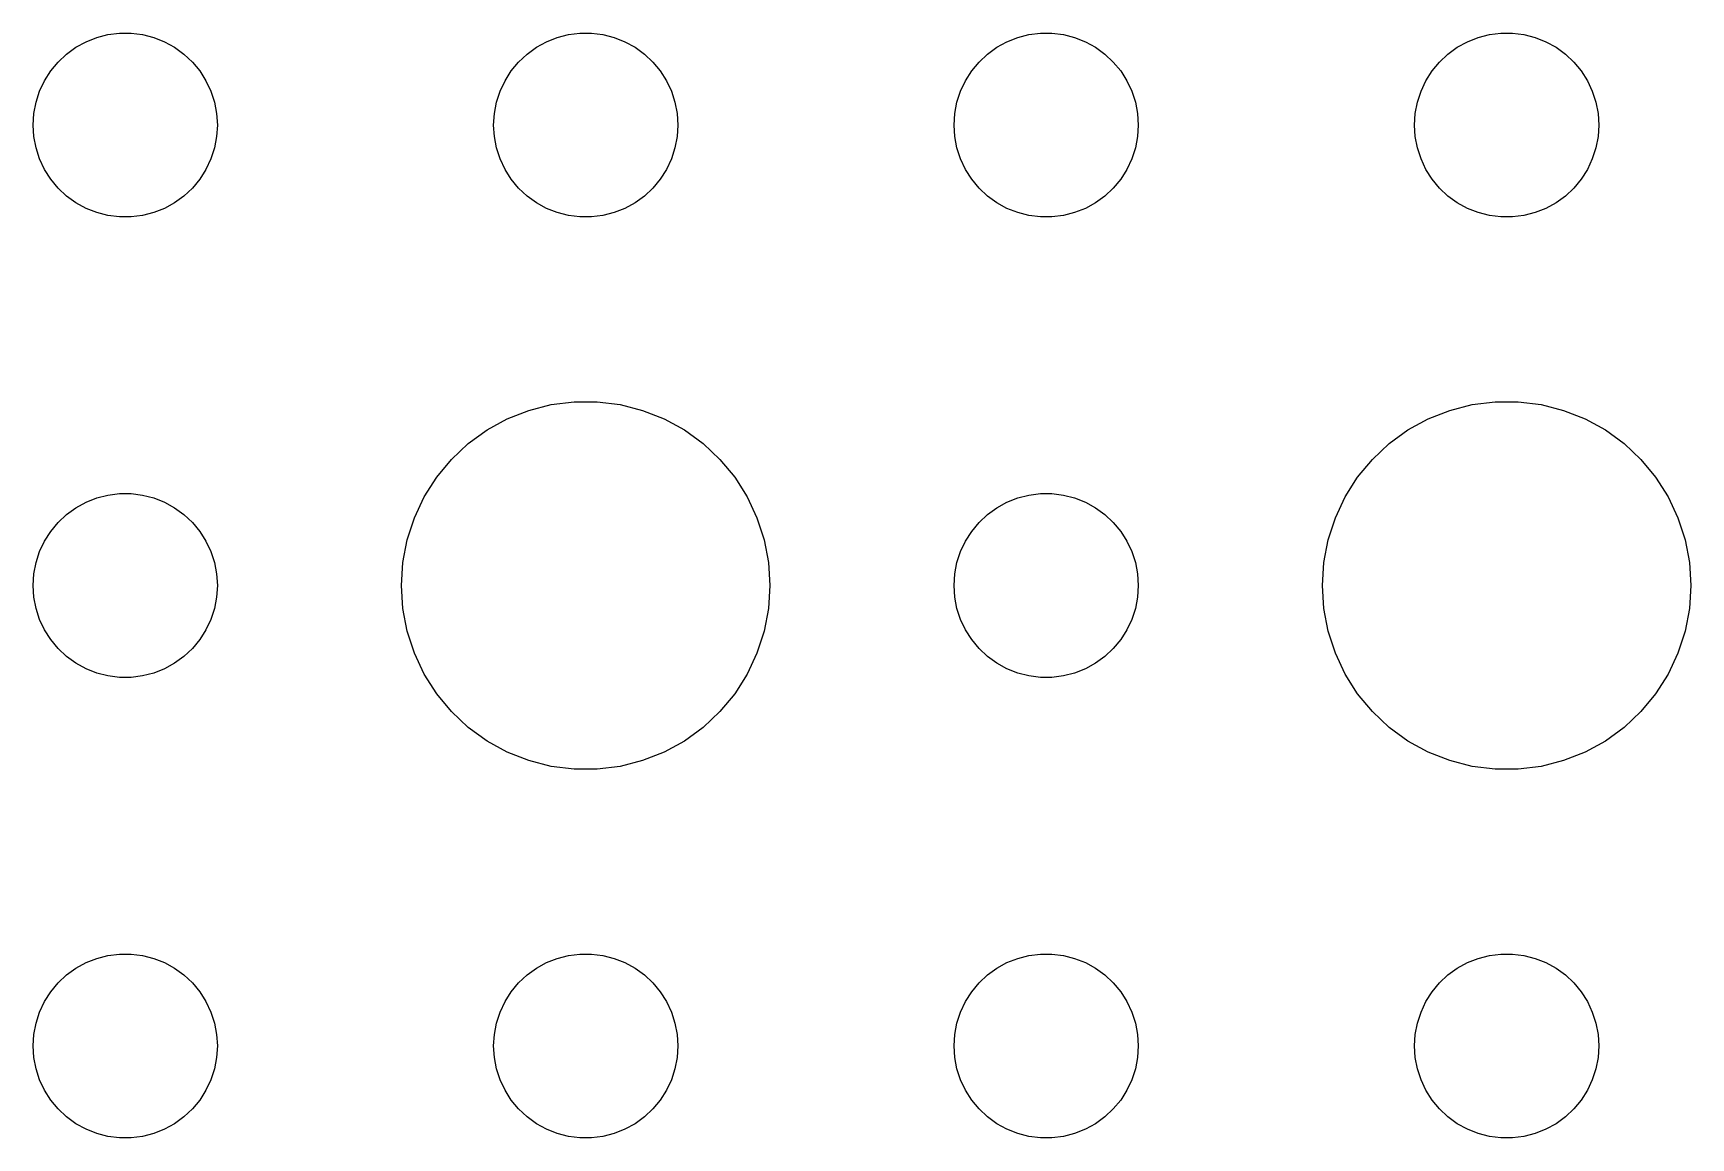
# Model space of a CAD drawing. Header units: metres. Extents: x -157 to 157, y -157 to 157.
# Drawn here: x -99 to -72, y 81 to 99 of the extents above; entities that cross this region are included whole.
import ezdxf

# ---------------------------------------------------------------- set-up
doc = ezdxf.new("R2010")
doc.units = ezdxf.units.M

msp = doc.modelspace()

# ---------------------------------------------------------------- linework, layer by layer
for p, q in [((-98.3037, 98.7665), (-98.1387, 98.8572)), ((-98.1387, 98.8572), (-97.9635, 98.9266)), ((-97.9635, 98.9266), (-97.7811, 98.9734)), ((-97.7811, 98.9734), (-97.5942, 98.997)), ((-97.5942, 98.997), (-97.4058, 98.997)), ((-97.4058, 98.997), (-97.2189, 98.9734)), ((-97.2189, 98.9734), (-97.0365, 98.9266)), ((-97.0365, 98.9266), (-96.8613, 98.8572)), ((-96.8613, 98.8572), (-96.6963, 98.7665)), ((-90.8037, 98.7665), (-90.6387, 98.8572)), ((-90.6387, 98.8572), (-90.4635, 98.9266)), ((-90.4635, 98.9266), (-90.2811, 98.9734)), ((-90.2811, 98.9734), (-90.0942, 98.997)), ((-90.0942, 98.997), (-89.9058, 98.997)), ((-89.9058, 98.997), (-89.7189, 98.9734)), ((-89.7189, 98.9734), (-89.5365, 98.9266)), ((-89.5365, 98.9266), (-89.3613, 98.8572)), ((-89.3613, 98.8572), (-89.1963, 98.7665)), ((-83.3037, 98.7665), (-83.1387, 98.8572)), ((-83.1387, 98.8572), (-82.9635, 98.9266)), ((-82.9635, 98.9266), (-82.7811, 98.9734)), ((-82.7811, 98.9734), (-82.5942, 98.997)), ((-82.5942, 98.997), (-82.4058, 98.997)), ((-82.4058, 98.997), (-82.2189, 98.9734)), ((-82.2189, 98.9734), (-82.0365, 98.9266)), ((-82.0365, 98.9266), (-81.8613, 98.8572)), ((-81.8613, 98.8572), (-81.6963, 98.7665)), ((-75.8037, 98.7665), (-75.6387, 98.8572)), ((-75.6387, 98.8572), (-75.4635, 98.9266)), ((-75.4635, 98.9266), (-75.2811, 98.9734)), ((-75.2811, 98.9734), (-75.0942, 98.997)), ((-75.0942, 98.997), (-74.9058, 98.997)), ((-74.9058, 98.997), (-74.7189, 98.9734)), ((-74.7189, 98.9734), (-74.5365, 98.9266)), ((-74.5365, 98.9266), (-74.3613, 98.8572)), ((-74.3613, 98.8572), (-74.1963, 98.7665)), ((-98.5934, 98.5268), (-98.4561, 98.6558)), ((-98.4561, 98.6558), (-98.3037, 98.7665)), ((-96.6963, 98.7665), (-96.5439, 98.6558)), ((-96.5439, 98.6558), (-96.4065, 98.5268)), ((-91.0934, 98.5268), (-90.9561, 98.6558)), ((-90.9561, 98.6558), (-90.8037, 98.7665)), ((-89.1963, 98.7665), (-89.0439, 98.6558)), ((-89.0439, 98.6558), (-88.9065, 98.5268)), ((-83.5934, 98.5268), (-83.4561, 98.6558)), ((-83.4561, 98.6558), (-83.3037, 98.7665)), ((-81.6963, 98.7665), (-81.5439, 98.6558)), ((-81.5439, 98.6558), (-81.4065, 98.5268)), ((-76.0934, 98.5268), (-75.9561, 98.6558)), ((-75.9561, 98.6558), (-75.8037, 98.7665)), ((-74.1963, 98.7665), (-74.0439, 98.6558)), ((-74.0439, 98.6558), (-73.9065, 98.5268)), ((-98.8145, 98.2226), (-98.7135, 98.3817)), ((-98.7135, 98.3817), (-98.5934, 98.5268)), ((-96.4065, 98.5268), (-96.2865, 98.3817)), ((-96.2865, 98.3817), (-96.1855, 98.2226)), ((-91.3145, 98.2226), (-91.2135, 98.3817)), ((-91.2135, 98.3817), (-91.0934, 98.5268)), ((-88.9065, 98.5268), (-88.7865, 98.3817)), ((-88.7865, 98.3817), (-88.6855, 98.2226)), ((-83.8145, 98.2226), (-83.7135, 98.3817)), ((-83.7135, 98.3817), (-83.5934, 98.5268)), ((-81.4065, 98.5268), (-81.2865, 98.3817)), ((-81.2865, 98.3817), (-81.1855, 98.2226)), ((-76.3145, 98.2226), (-76.2135, 98.3817)), ((-76.2135, 98.3817), (-76.0934, 98.5268)), ((-73.9065, 98.5268), (-73.7865, 98.3817)), ((-73.7865, 98.3817), (-73.6855, 98.2226)), ((-98.9529, 97.873), (-98.8947, 98.0522)), ((-98.8947, 98.0522), (-98.8145, 98.2226)), ((-96.1855, 98.2226), (-96.1053, 98.0522)), ((-96.1053, 98.0522), (-96.0471, 97.873)), ((-91.4529, 97.873), (-91.3947, 98.0522)), ((-91.3947, 98.0522), (-91.3145, 98.2226)), ((-88.6855, 98.2226), (-88.6053, 98.0522)), ((-88.6053, 98.0522), (-88.5471, 97.873)), ((-83.9529, 97.873), (-83.8947, 98.0522)), ((-83.8947, 98.0522), (-83.8145, 98.2226)), ((-81.1855, 98.2226), (-81.1053, 98.0522)), ((-81.1053, 98.0522), (-81.0471, 97.873)), ((-76.4529, 97.873), (-76.3947, 98.0522)), ((-76.3947, 98.0522), (-76.3145, 98.2226)), ((-73.6855, 98.2226), (-73.6053, 98.0522)), ((-73.6053, 98.0522), (-73.5471, 97.873)), ((-98.9882, 97.688), (-98.9529, 97.873)), ((-96.0471, 97.873), (-96.0118, 97.688)), ((-91.4882, 97.688), (-91.4529, 97.873)), ((-88.5471, 97.873), (-88.5118, 97.688)), ((-83.9882, 97.688), (-83.9529, 97.873)), ((-81.0471, 97.873), (-81.0118, 97.688)), ((-76.4882, 97.688), (-76.4529, 97.873)), ((-73.5471, 97.873), (-73.5118, 97.688)), ((-99, 97.5), (-98.9882, 97.688)), ((-98.9882, 97.312), (-99, 97.5)), ((-96.0118, 97.688), (-96, 97.5)), ((-96, 97.5), (-96.0118, 97.312)), ((-91.5, 97.5), (-91.4882, 97.688)), ((-91.4882, 97.312), (-91.5, 97.5)), ((-88.5118, 97.688), (-88.5, 97.5)), ((-88.5, 97.5), (-88.5118, 97.312)), ((-84, 97.5), (-83.9882, 97.688)), ((-83.9882, 97.312), (-84, 97.5)), ((-81.0118, 97.688), (-81, 97.5)), ((-81, 97.5), (-81.0118, 97.312)), ((-76.5, 97.5), (-76.4882, 97.688)), ((-76.4882, 97.312), (-76.5, 97.5)), ((-73.5118, 97.688), (-73.5, 97.5)), ((-73.5, 97.5), (-73.5118, 97.312)), ((-98.9529, 97.127), (-98.9882, 97.312)), ((-96.0118, 97.312), (-96.0471, 97.127)), ((-91.4529, 97.127), (-91.4882, 97.312)), ((-88.5118, 97.312), (-88.5471, 97.127)), ((-83.9529, 97.127), (-83.9882, 97.312)), ((-81.0118, 97.312), (-81.0471, 97.127)), ((-76.4529, 97.127), (-76.4882, 97.312)), ((-73.5118, 97.312), (-73.5471, 97.127)), ((-98.8947, 96.9478), (-98.9529, 97.127)), ((-98.8145, 96.7774), (-98.8947, 96.9478)), ((-96.1053, 96.9478), (-96.1855, 96.7774)), ((-96.0471, 97.127), (-96.1053, 96.9478)), ((-91.3947, 96.9478), (-91.4529, 97.127)), ((-91.3145, 96.7774), (-91.3947, 96.9478)), ((-88.6053, 96.9478), (-88.6855, 96.7774)), ((-88.5471, 97.127), (-88.6053, 96.9478)), ((-83.8947, 96.9478), (-83.9529, 97.127)), ((-83.8145, 96.7774), (-83.8947, 96.9478)), ((-81.1053, 96.9478), (-81.1855, 96.7774)), ((-81.0471, 97.127), (-81.1053, 96.9478)), ((-76.3947, 96.9478), (-76.4529, 97.127)), ((-76.3145, 96.7774), (-76.3947, 96.9478)), ((-73.6053, 96.9478), (-73.6855, 96.7774)), ((-73.5471, 97.127), (-73.6053, 96.9478)), ((-98.7135, 96.6183), (-98.8145, 96.7774)), ((-96.1855, 96.7774), (-96.2865, 96.6183)), ((-91.2135, 96.6183), (-91.3145, 96.7774)), ((-88.6855, 96.7774), (-88.7865, 96.6183)), ((-83.7135, 96.6183), (-83.8145, 96.7774)), ((-81.1855, 96.7774), (-81.2865, 96.6183)), ((-76.2135, 96.6183), (-76.3145, 96.7774)), ((-73.6855, 96.7774), (-73.7865, 96.6183)), ((-98.5934, 96.4732), (-98.7135, 96.6183)), ((-98.4561, 96.3442), (-98.5934, 96.4732)), ((-96.4065, 96.4732), (-96.5439, 96.3442)), ((-96.2865, 96.6183), (-96.4065, 96.4732)), ((-91.0934, 96.4732), (-91.2135, 96.6183)), ((-90.9561, 96.3442), (-91.0934, 96.4732)), ((-88.9065, 96.4732), (-89.0439, 96.3442)), ((-88.7865, 96.6183), (-88.9065, 96.4732)), ((-83.5934, 96.4732), (-83.7135, 96.6183)), ((-83.4561, 96.3442), (-83.5934, 96.4732)), ((-81.4065, 96.4732), (-81.5439, 96.3442)), ((-81.2865, 96.6183), (-81.4065, 96.4732)), ((-76.0934, 96.4732), (-76.2135, 96.6183)), ((-75.9561, 96.3442), (-76.0934, 96.4732)), ((-73.9065, 96.4732), (-74.0439, 96.3442)), ((-73.7865, 96.6183), (-73.9065, 96.4732)), ((-98.3037, 96.2335), (-98.4561, 96.3442)), ((-98.1387, 96.1428), (-98.3037, 96.2335)), ((-97.9635, 96.0734), (-98.1387, 96.1428)), ((-96.8613, 96.1428), (-97.0365, 96.0734)), ((-96.6963, 96.2335), (-96.8613, 96.1428)), ((-96.5439, 96.3442), (-96.6963, 96.2335)), ((-90.8037, 96.2335), (-90.9561, 96.3442)), ((-90.6387, 96.1428), (-90.8037, 96.2335)), ((-90.4635, 96.0734), (-90.6387, 96.1428)), ((-89.3613, 96.1428), (-89.5365, 96.0734)), ((-89.1963, 96.2335), (-89.3613, 96.1428)), ((-89.0439, 96.3442), (-89.1963, 96.2335)), ((-83.3037, 96.2335), (-83.4561, 96.3442)), ((-83.1387, 96.1428), (-83.3037, 96.2335)), ((-82.9635, 96.0734), (-83.1387, 96.1428)), ((-81.8613, 96.1428), (-82.0365, 96.0734)), ((-81.6963, 96.2335), (-81.8613, 96.1428)), ((-81.5439, 96.3442), (-81.6963, 96.2335)), ((-75.8037, 96.2335), (-75.9561, 96.3442)), ((-75.6387, 96.1428), (-75.8037, 96.2335)), ((-75.4635, 96.0734), (-75.6387, 96.1428)), ((-74.3613, 96.1428), (-74.5365, 96.0734)), ((-74.1963, 96.2335), (-74.3613, 96.1428)), ((-74.0439, 96.3442), (-74.1963, 96.2335)), ((-97.7811, 96.0266), (-97.9635, 96.0734)), ((-97.5942, 96.003), (-97.7811, 96.0266)), ((-97.4058, 96.003), (-97.5942, 96.003)), ((-97.2189, 96.0266), (-97.4058, 96.003)), ((-97.0365, 96.0734), (-97.2189, 96.0266)), ((-90.2811, 96.0266), (-90.4635, 96.0734)), ((-90.0942, 96.003), (-90.2811, 96.0266)), ((-89.9058, 96.003), (-90.0942, 96.003)), ((-89.7189, 96.0266), (-89.9058, 96.003)), ((-89.5365, 96.0734), (-89.7189, 96.0266)), ((-82.7811, 96.0266), (-82.9635, 96.0734)), ((-82.5942, 96.003), (-82.7811, 96.0266)), ((-82.4058, 96.003), (-82.5942, 96.003)), ((-82.2189, 96.0266), (-82.4058, 96.003)), ((-82.0365, 96.0734), (-82.2189, 96.0266)), ((-75.2811, 96.0266), (-75.4635, 96.0734)), ((-75.0942, 96.003), (-75.2811, 96.0266)), ((-74.9058, 96.003), (-75.0942, 96.003)), ((-74.7189, 96.0266), (-74.9058, 96.003)), ((-74.5365, 96.0734), (-74.7189, 96.0266)), ((-90.927, 92.8532), (-90.5621, 92.9469)), ((-90.5621, 92.9469), (-90.1884, 92.9941)), ((-90.1884, 92.9941), (-89.8116, 92.9941)), ((-89.8116, 92.9941), (-89.4379, 92.9469)), ((-89.4379, 92.9469), (-89.073, 92.8532)), ((-75.927, 92.8532), (-75.5621, 92.9469)), ((-75.5621, 92.9469), (-75.1884, 92.9941)), ((-75.1884, 92.9941), (-74.8116, 92.9941)), ((-74.8116, 92.9941), (-74.4379, 92.9469)), ((-74.4379, 92.9469), (-74.073, 92.8532)), ((-91.6075, 92.533), (-91.2773, 92.7145)), ((-91.2773, 92.7145), (-90.927, 92.8532)), ((-89.073, 92.8532), (-88.7227, 92.7145)), ((-88.7227, 92.7145), (-88.3925, 92.533)), ((-76.6075, 92.533), (-76.2773, 92.7145)), ((-76.2773, 92.7145), (-75.927, 92.8532)), ((-74.073, 92.8532), (-73.7227, 92.7145)), ((-73.7227, 92.7145), (-73.3925, 92.533)), ((-91.9123, 92.3115), (-91.6075, 92.533)), ((-88.3925, 92.533), (-88.0877, 92.3115)), ((-76.9123, 92.3115), (-76.6075, 92.533)), ((-73.3925, 92.533), (-73.0877, 92.3115)), ((-92.1869, 92.0536), (-91.9123, 92.3115)), ((-88.0877, 92.3115), (-87.8131, 92.0536)), ((-77.1869, 92.0536), (-76.9123, 92.3115)), ((-73.0877, 92.3115), (-72.8131, 92.0536)), ((-92.427, 91.7634), (-92.1869, 92.0536)), ((-87.8131, 92.0536), (-87.573, 91.7634)), ((-77.427, 91.7634), (-77.1869, 92.0536)), ((-72.8131, 92.0536), (-72.573, 91.7634)), ((-92.6289, 91.4453), (-92.427, 91.7634)), ((-87.573, 91.7634), (-87.3711, 91.4453)), ((-77.6289, 91.4453), (-77.427, 91.7634)), ((-72.573, 91.7634), (-72.3711, 91.4453)), ((-98.4561, 91.1558), (-98.3037, 91.2665)), ((-98.3037, 91.2665), (-98.1387, 91.3572)), ((-98.1387, 91.3572), (-97.9635, 91.4266)), ((-97.9635, 91.4266), (-97.7811, 91.4734)), ((-97.7811, 91.4734), (-97.5942, 91.497)), ((-97.5942, 91.497), (-97.4058, 91.497)), ((-97.4058, 91.497), (-97.2189, 91.4734)), ((-97.2189, 91.4734), (-97.0365, 91.4266)), ((-97.0365, 91.4266), (-96.8613, 91.3572)), ((-96.8613, 91.3572), (-96.6963, 91.2665)), ((-96.6963, 91.2665), (-96.5439, 91.1558)), ((-92.7893, 91.1044), (-92.6289, 91.4453)), ((-87.3711, 91.4453), (-87.2107, 91.1044)), ((-83.4561, 91.1558), (-83.3037, 91.2665)), ((-83.3037, 91.2665), (-83.1387, 91.3572)), ((-83.1387, 91.3572), (-82.9635, 91.4266)), ((-82.9635, 91.4266), (-82.7811, 91.4734)), ((-82.7811, 91.4734), (-82.5942, 91.497)), ((-82.5942, 91.497), (-82.4058, 91.497)), ((-82.4058, 91.497), (-82.2189, 91.4734)), ((-82.2189, 91.4734), (-82.0365, 91.4266)), ((-82.0365, 91.4266), (-81.8613, 91.3572)), ((-81.8613, 91.3572), (-81.6963, 91.2665)), ((-81.6963, 91.2665), (-81.5439, 91.1558)), ((-77.7893, 91.1044), (-77.6289, 91.4453)), ((-72.3711, 91.4453), (-72.2107, 91.1044)), ((-98.7135, 90.8817), (-98.5934, 91.0268)), ((-98.5934, 91.0268), (-98.4561, 91.1558)), ((-96.5439, 91.1558), (-96.4065, 91.0268)), ((-96.4065, 91.0268), (-96.2865, 90.8817)), ((-92.9057, 90.7461), (-92.7893, 91.1044)), ((-87.2107, 91.1044), (-87.0943, 90.7461)), ((-83.7135, 90.8817), (-83.5934, 91.0268)), ((-83.5934, 91.0268), (-83.4561, 91.1558)), ((-81.5439, 91.1558), (-81.4065, 91.0268)), ((-81.4065, 91.0268), (-81.2865, 90.8817)), ((-77.9057, 90.7461), (-77.7893, 91.1044)), ((-72.2107, 91.1044), (-72.0943, 90.7461)), ((-98.8947, 90.5522), (-98.8145, 90.7226)), ((-98.8145, 90.7226), (-98.7135, 90.8817)), ((-96.2865, 90.8817), (-96.1855, 90.7226)), ((-96.1855, 90.7226), (-96.1053, 90.5522)), ((-92.9763, 90.376), (-92.9057, 90.7461)), ((-87.0943, 90.7461), (-87.0237, 90.376)), ((-83.8947, 90.5522), (-83.8145, 90.7226)), ((-83.8145, 90.7226), (-83.7135, 90.8817)), ((-81.2865, 90.8817), (-81.1855, 90.7226)), ((-81.1855, 90.7226), (-81.1053, 90.5522)), ((-77.9763, 90.376), (-77.9057, 90.7461)), ((-72.0943, 90.7461), (-72.0237, 90.376)), ((-98.9529, 90.373), (-98.8947, 90.5522)), ((-96.1053, 90.5522), (-96.0471, 90.373)), ((-83.9529, 90.373), (-83.8947, 90.5522)), ((-81.1053, 90.5522), (-81.0471, 90.373)), ((-99, 90), (-98.9882, 90.188)), ((-98.9882, 90.188), (-98.9529, 90.373)), ((-96.0471, 90.373), (-96.0118, 90.188)), ((-96.0118, 90.188), (-96, 90)), ((-93, 90), (-92.9763, 90.376)), ((-87.0237, 90.376), (-87, 90)), ((-84, 90), (-83.9882, 90.188)), ((-83.9882, 90.188), (-83.9529, 90.373)), ((-81.0471, 90.373), (-81.0118, 90.188)), ((-81.0118, 90.188), (-81, 90)), ((-78, 90), (-77.9763, 90.376)), ((-72.0237, 90.376), (-72, 90)), ((-98.9882, 89.812), (-99, 90)), ((-96, 90), (-96.0118, 89.812)), ((-92.9763, 89.624), (-93, 90)), ((-87, 90), (-87.0237, 89.624)), ((-83.9882, 89.812), (-84, 90)), ((-81, 90), (-81.0118, 89.812)), ((-77.9763, 89.624), (-78, 90)), ((-72, 90), (-72.0237, 89.624)), ((-98.9529, 89.627), (-98.9882, 89.812)), ((-96.0118, 89.812), (-96.0471, 89.627)), ((-83.9529, 89.627), (-83.9882, 89.812)), ((-81.0118, 89.812), (-81.0471, 89.627)), ((-98.8947, 89.4478), (-98.9529, 89.627)), ((-98.8145, 89.2774), (-98.8947, 89.4478)), ((-96.1053, 89.4478), (-96.1855, 89.2774)), ((-96.0471, 89.627), (-96.1053, 89.4478)), ((-92.9057, 89.2539), (-92.9763, 89.624)), ((-87.0237, 89.624), (-87.0943, 89.2539)), ((-83.8947, 89.4478), (-83.9529, 89.627)), ((-83.8145, 89.2774), (-83.8947, 89.4478)), ((-81.1053, 89.4478), (-81.1855, 89.2774)), ((-81.0471, 89.627), (-81.1053, 89.4478)), ((-77.9057, 89.2539), (-77.9763, 89.624)), ((-72.0237, 89.624), (-72.0943, 89.2539)), ((-98.7135, 89.1183), (-98.8145, 89.2774)), ((-98.5934, 88.9732), (-98.7135, 89.1183)), ((-96.2865, 89.1183), (-96.4065, 88.9732)), ((-96.1855, 89.2774), (-96.2865, 89.1183)), ((-92.7893, 88.8956), (-92.9057, 89.2539)), ((-87.0943, 89.2539), (-87.2107, 88.8956)), ((-83.7135, 89.1183), (-83.8145, 89.2774)), ((-83.5934, 88.9732), (-83.7135, 89.1183)), ((-81.2865, 89.1183), (-81.4065, 88.9732)), ((-81.1855, 89.2774), (-81.2865, 89.1183)), ((-77.7893, 88.8956), (-77.9057, 89.2539)), ((-72.0943, 89.2539), (-72.2107, 88.8956)), ((-98.4561, 88.8442), (-98.5934, 88.9732)), ((-98.3037, 88.7335), (-98.4561, 88.8442)), ((-96.5439, 88.8442), (-96.6963, 88.7335)), ((-96.4065, 88.9732), (-96.5439, 88.8442)), ((-92.6289, 88.5547), (-92.7893, 88.8956)), ((-87.2107, 88.8956), (-87.3711, 88.5547)), ((-83.4561, 88.8442), (-83.5934, 88.9732)), ((-83.3037, 88.7335), (-83.4561, 88.8442)), ((-81.5439, 88.8442), (-81.6963, 88.7335)), ((-81.4065, 88.9732), (-81.5439, 88.8442)), ((-77.6289, 88.5547), (-77.7893, 88.8956)), ((-72.2107, 88.8956), (-72.3711, 88.5547)), ((-98.1387, 88.6428), (-98.3037, 88.7335)), ((-97.9635, 88.5734), (-98.1387, 88.6428)), ((-97.7811, 88.5266), (-97.9635, 88.5734)), ((-97.0365, 88.5734), (-97.2189, 88.5266)), ((-96.8613, 88.6428), (-97.0365, 88.5734)), ((-96.6963, 88.7335), (-96.8613, 88.6428)), ((-83.1387, 88.6428), (-83.3037, 88.7335)), ((-82.9635, 88.5734), (-83.1387, 88.6428)), ((-82.7811, 88.5266), (-82.9635, 88.5734)), ((-82.0365, 88.5734), (-82.2189, 88.5266)), ((-81.8613, 88.6428), (-82.0365, 88.5734)), ((-81.6963, 88.7335), (-81.8613, 88.6428)), ((-97.5942, 88.503), (-97.7811, 88.5266)), ((-97.4058, 88.503), (-97.5942, 88.503)), ((-97.2189, 88.5266), (-97.4058, 88.503)), ((-92.427, 88.2366), (-92.6289, 88.5547)), ((-87.3711, 88.5547), (-87.573, 88.2366)), ((-82.5942, 88.503), (-82.7811, 88.5266)), ((-82.4058, 88.503), (-82.5942, 88.503)), ((-82.2189, 88.5266), (-82.4058, 88.503)), ((-77.427, 88.2366), (-77.6289, 88.5547)), ((-72.3711, 88.5547), (-72.573, 88.2366)), ((-92.1869, 87.9464), (-92.427, 88.2366)), ((-87.573, 88.2366), (-87.8131, 87.9464)), ((-77.1869, 87.9464), (-77.427, 88.2366)), ((-72.573, 88.2366), (-72.8131, 87.9464)), ((-91.9123, 87.6885), (-92.1869, 87.9464)), ((-87.8131, 87.9464), (-88.0877, 87.6885)), ((-76.9123, 87.6885), (-77.1869, 87.9464)), ((-72.8131, 87.9464), (-73.0877, 87.6885)), ((-91.6075, 87.467), (-91.9123, 87.6885)), ((-88.0877, 87.6885), (-88.3925, 87.467)), ((-76.6075, 87.467), (-76.9123, 87.6885)), ((-73.0877, 87.6885), (-73.3925, 87.467)), ((-91.2773, 87.2855), (-91.6075, 87.467)), ((-90.927, 87.1468), (-91.2773, 87.2855)), ((-88.7227, 87.2855), (-89.073, 87.1468)), ((-88.3925, 87.467), (-88.7227, 87.2855)), ((-76.2773, 87.2855), (-76.6075, 87.467)), ((-75.927, 87.1468), (-76.2773, 87.2855)), ((-73.7227, 87.2855), (-74.073, 87.1468)), ((-73.3925, 87.467), (-73.7227, 87.2855)), ((-90.5621, 87.0531), (-90.927, 87.1468)), ((-90.1884, 87.0059), (-90.5621, 87.0531)), ((-89.8116, 87.0059), (-90.1884, 87.0059)), ((-89.4379, 87.0531), (-89.8116, 87.0059)), ((-89.073, 87.1468), (-89.4379, 87.0531)), ((-75.5621, 87.0531), (-75.927, 87.1468)), ((-75.1884, 87.0059), (-75.5621, 87.0531)), ((-74.8116, 87.0059), (-75.1884, 87.0059)), ((-74.4379, 87.0531), (-74.8116, 87.0059)), ((-74.073, 87.1468), (-74.4379, 87.0531)), ((-97.9635, 83.9266), (-97.7811, 83.9734)), ((-97.7811, 83.9734), (-97.5942, 83.997)), ((-97.5942, 83.997), (-97.4058, 83.997)), ((-97.4058, 83.997), (-97.2189, 83.9734)), ((-97.2189, 83.9734), (-97.0365, 83.9266)), ((-90.4635, 83.9266), (-90.2811, 83.9734)), ((-90.2811, 83.9734), (-90.0942, 83.997)), ((-90.0942, 83.997), (-89.9058, 83.997)), ((-89.9058, 83.997), (-89.7189, 83.9734)), ((-89.7189, 83.9734), (-89.5365, 83.9266)), ((-82.9635, 83.9266), (-82.7811, 83.9734)), ((-82.7811, 83.9734), (-82.5942, 83.997)), ((-82.5942, 83.997), (-82.4058, 83.997)), ((-82.4058, 83.997), (-82.2189, 83.9734)), ((-82.2189, 83.9734), (-82.0365, 83.9266)), ((-75.4635, 83.9266), (-75.2811, 83.9734)), ((-75.2811, 83.9734), (-75.0942, 83.997)), ((-75.0942, 83.997), (-74.9058, 83.997)), ((-74.9058, 83.997), (-74.7189, 83.9734)), ((-74.7189, 83.9734), (-74.5365, 83.9266)), ((-98.4561, 83.6558), (-98.3037, 83.7665)), ((-98.3037, 83.7665), (-98.1387, 83.8572)), ((-98.1387, 83.8572), (-97.9635, 83.9266)), ((-97.0365, 83.9266), (-96.8613, 83.8572)), ((-96.8613, 83.8572), (-96.6963, 83.7665)), ((-96.6963, 83.7665), (-96.5439, 83.6558)), ((-90.9561, 83.6558), (-90.8037, 83.7665)), ((-90.8037, 83.7665), (-90.6387, 83.8572)), ((-90.6387, 83.8572), (-90.4635, 83.9266)), ((-89.5365, 83.9266), (-89.3613, 83.8572)), ((-89.3613, 83.8572), (-89.1963, 83.7665)), ((-89.1963, 83.7665), (-89.0439, 83.6558)), ((-83.4561, 83.6558), (-83.3037, 83.7665)), ((-83.3037, 83.7665), (-83.1387, 83.8572)), ((-83.1387, 83.8572), (-82.9635, 83.9266)), ((-82.0365, 83.9266), (-81.8613, 83.8572)), ((-81.8613, 83.8572), (-81.6963, 83.7665)), ((-81.6963, 83.7665), (-81.5439, 83.6558)), ((-75.9561, 83.6558), (-75.8037, 83.7665)), ((-75.8037, 83.7665), (-75.6387, 83.8572)), ((-75.6387, 83.8572), (-75.4635, 83.9266)), ((-74.5365, 83.9266), (-74.3613, 83.8572)), ((-74.3613, 83.8572), (-74.1963, 83.7665)), ((-74.1963, 83.7665), (-74.0439, 83.6558)), ((-98.7135, 83.3817), (-98.5934, 83.5268)), ((-98.5934, 83.5268), (-98.4561, 83.6558)), ((-96.5439, 83.6558), (-96.4065, 83.5268)), ((-96.4065, 83.5268), (-96.2865, 83.3817)), ((-91.2135, 83.3817), (-91.0934, 83.5268)), ((-91.0934, 83.5268), (-90.9561, 83.6558)), ((-89.0439, 83.6558), (-88.9065, 83.5268)), ((-88.9065, 83.5268), (-88.7865, 83.3817)), ((-83.7135, 83.3817), (-83.5934, 83.5268)), ((-83.5934, 83.5268), (-83.4561, 83.6558)), ((-81.5439, 83.6558), (-81.4065, 83.5268)), ((-81.4065, 83.5268), (-81.2865, 83.3817)), ((-76.2135, 83.3817), (-76.0934, 83.5268)), ((-76.0934, 83.5268), (-75.9561, 83.6558)), ((-74.0439, 83.6558), (-73.9065, 83.5268)), ((-73.9065, 83.5268), (-73.7865, 83.3817)), ((-98.8947, 83.0522), (-98.8145, 83.2226)), ((-98.8145, 83.2226), (-98.7135, 83.3817)), ((-96.2865, 83.3817), (-96.1855, 83.2226)), ((-96.1855, 83.2226), (-96.1053, 83.0522)), ((-91.3947, 83.0522), (-91.3145, 83.2226)), ((-91.3145, 83.2226), (-91.2135, 83.3817)), ((-88.7865, 83.3817), (-88.6855, 83.2226)), ((-88.6855, 83.2226), (-88.6053, 83.0522)), ((-83.8947, 83.0522), (-83.8145, 83.2226)), ((-83.8145, 83.2226), (-83.7135, 83.3817)), ((-81.2865, 83.3817), (-81.1855, 83.2226)), ((-81.1855, 83.2226), (-81.1053, 83.0522)), ((-76.3947, 83.0522), (-76.3145, 83.2226)), ((-76.3145, 83.2226), (-76.2135, 83.3817)), ((-73.7865, 83.3817), (-73.6855, 83.2226)), ((-73.6855, 83.2226), (-73.6053, 83.0522)), ((-98.9529, 82.873), (-98.8947, 83.0522)), ((-96.1053, 83.0522), (-96.0471, 82.873)), ((-91.4529, 82.873), (-91.3947, 83.0522)), ((-88.6053, 83.0522), (-88.5471, 82.873)), ((-83.9529, 82.873), (-83.8947, 83.0522)), ((-81.1053, 83.0522), (-81.0471, 82.873)), ((-76.4529, 82.873), (-76.3947, 83.0522)), ((-73.6053, 83.0522), (-73.5471, 82.873)), ((-99, 82.5), (-98.9882, 82.688)), ((-98.9882, 82.688), (-98.9529, 82.873)), ((-96.0471, 82.873), (-96.0118, 82.688)), ((-96.0118, 82.688), (-96, 82.5)), ((-91.5, 82.5), (-91.4882, 82.688)), ((-91.4882, 82.688), (-91.4529, 82.873)), ((-88.5471, 82.873), (-88.5118, 82.688)), ((-88.5118, 82.688), (-88.5, 82.5)), ((-84, 82.5), (-83.9882, 82.688)), ((-83.9882, 82.688), (-83.9529, 82.873)), ((-81.0471, 82.873), (-81.0118, 82.688)), ((-81.0118, 82.688), (-81, 82.5)), ((-76.5, 82.5), (-76.4882, 82.688)), ((-76.4882, 82.688), (-76.4529, 82.873)), ((-73.5471, 82.873), (-73.5118, 82.688)), ((-73.5118, 82.688), (-73.5, 82.5)), ((-98.9882, 82.312), (-99, 82.5)), ((-96, 82.5), (-96.0118, 82.312)), ((-91.4882, 82.312), (-91.5, 82.5)), ((-88.5, 82.5), (-88.5118, 82.312)), ((-83.9882, 82.312), (-84, 82.5)), ((-81, 82.5), (-81.0118, 82.312)), ((-76.4882, 82.312), (-76.5, 82.5)), ((-73.5, 82.5), (-73.5118, 82.312)), ((-98.9529, 82.127), (-98.9882, 82.312)), ((-98.8947, 81.9478), (-98.9529, 82.127)), ((-96.0471, 82.127), (-96.1053, 81.9478)), ((-96.0118, 82.312), (-96.0471, 82.127)), ((-91.4529, 82.127), (-91.4882, 82.312)), ((-91.3947, 81.9478), (-91.4529, 82.127)), ((-88.5471, 82.127), (-88.6053, 81.9478)), ((-88.5118, 82.312), (-88.5471, 82.127)), ((-83.9529, 82.127), (-83.9882, 82.312)), ((-83.8947, 81.9478), (-83.9529, 82.127)), ((-81.0471, 82.127), (-81.1053, 81.9478)), ((-81.0118, 82.312), (-81.0471, 82.127)), ((-76.4529, 82.127), (-76.4882, 82.312)), ((-76.3947, 81.9478), (-76.4529, 82.127)), ((-73.5471, 82.127), (-73.6053, 81.9478)), ((-73.5118, 82.312), (-73.5471, 82.127)), ((-98.8145, 81.7774), (-98.8947, 81.9478)), ((-96.1053, 81.9478), (-96.1855, 81.7774)), ((-91.3145, 81.7774), (-91.3947, 81.9478)), ((-88.6053, 81.9478), (-88.6855, 81.7774)), ((-83.8145, 81.7774), (-83.8947, 81.9478)), ((-81.1053, 81.9478), (-81.1855, 81.7774)), ((-76.3145, 81.7774), (-76.3947, 81.9478)), ((-73.6053, 81.9478), (-73.6855, 81.7774)), ((-98.7135, 81.6183), (-98.8145, 81.7774)), ((-98.5934, 81.4732), (-98.7135, 81.6183)), ((-96.2865, 81.6183), (-96.4065, 81.4732)), ((-96.1855, 81.7774), (-96.2865, 81.6183)), ((-91.2135, 81.6183), (-91.3145, 81.7774)), ((-91.0934, 81.4732), (-91.2135, 81.6183)), ((-88.7865, 81.6183), (-88.9065, 81.4732)), ((-88.6855, 81.7774), (-88.7865, 81.6183)), ((-83.7135, 81.6183), (-83.8145, 81.7774)), ((-83.5934, 81.4732), (-83.7135, 81.6183)), ((-81.2865, 81.6183), (-81.4065, 81.4732)), ((-81.1855, 81.7774), (-81.2865, 81.6183)), ((-76.2135, 81.6183), (-76.3145, 81.7774)), ((-76.0934, 81.4732), (-76.2135, 81.6183)), ((-73.7865, 81.6183), (-73.9065, 81.4732)), ((-73.6855, 81.7774), (-73.7865, 81.6183)), ((-98.4561, 81.3442), (-98.5934, 81.4732)), ((-98.3037, 81.2335), (-98.4561, 81.3442)), ((-96.5439, 81.3442), (-96.6963, 81.2335)), ((-96.4065, 81.4732), (-96.5439, 81.3442)), ((-90.9561, 81.3442), (-91.0934, 81.4732)), ((-90.8037, 81.2335), (-90.9561, 81.3442)), ((-89.0439, 81.3442), (-89.1963, 81.2335)), ((-88.9065, 81.4732), (-89.0439, 81.3442)), ((-83.4561, 81.3442), (-83.5934, 81.4732)), ((-83.3037, 81.2335), (-83.4561, 81.3442)), ((-81.5439, 81.3442), (-81.6963, 81.2335)), ((-81.4065, 81.4732), (-81.5439, 81.3442)), ((-75.9561, 81.3442), (-76.0934, 81.4732)), ((-75.8037, 81.2335), (-75.9561, 81.3442)), ((-74.0439, 81.3442), (-74.1963, 81.2335)), ((-73.9065, 81.4732), (-74.0439, 81.3442)), ((-98.1387, 81.1428), (-98.3037, 81.2335)), ((-97.9635, 81.0734), (-98.1387, 81.1428)), ((-97.7811, 81.0266), (-97.9635, 81.0734)), ((-97.5942, 81.003), (-97.7811, 81.0266)), ((-97.4058, 81.003), (-97.5942, 81.003)), ((-97.2189, 81.0266), (-97.4058, 81.003)), ((-97.0365, 81.0734), (-97.2189, 81.0266)), ((-96.8613, 81.1428), (-97.0365, 81.0734)), ((-96.6963, 81.2335), (-96.8613, 81.1428)), ((-90.6387, 81.1428), (-90.8037, 81.2335)), ((-90.4635, 81.0734), (-90.6387, 81.1428)), ((-90.2811, 81.0266), (-90.4635, 81.0734)), ((-90.0942, 81.003), (-90.2811, 81.0266)), ((-89.9058, 81.003), (-90.0942, 81.003)), ((-89.7189, 81.0266), (-89.9058, 81.003)), ((-89.5365, 81.0734), (-89.7189, 81.0266)), ((-89.3613, 81.1428), (-89.5365, 81.0734)), ((-89.1963, 81.2335), (-89.3613, 81.1428)), ((-83.1387, 81.1428), (-83.3037, 81.2335)), ((-82.9635, 81.0734), (-83.1387, 81.1428)), ((-82.7811, 81.0266), (-82.9635, 81.0734)), ((-82.5942, 81.003), (-82.7811, 81.0266)), ((-82.4058, 81.003), (-82.5942, 81.003)), ((-82.2189, 81.0266), (-82.4058, 81.003)), ((-82.0365, 81.0734), (-82.2189, 81.0266)), ((-81.8613, 81.1428), (-82.0365, 81.0734)), ((-81.6963, 81.2335), (-81.8613, 81.1428)), ((-75.6387, 81.1428), (-75.8037, 81.2335)), ((-75.4635, 81.0734), (-75.6387, 81.1428)), ((-75.2811, 81.0266), (-75.4635, 81.0734)), ((-75.0942, 81.003), (-75.2811, 81.0266)), ((-74.9058, 81.003), (-75.0942, 81.003)), ((-74.7189, 81.0266), (-74.9058, 81.003)), ((-74.5365, 81.0734), (-74.7189, 81.0266)), ((-74.3613, 81.1428), (-74.5365, 81.0734)), ((-74.1963, 81.2335), (-74.3613, 81.1428))]:
    msp.add_line(p, q)

doc.saveas('drawing.dxf')
